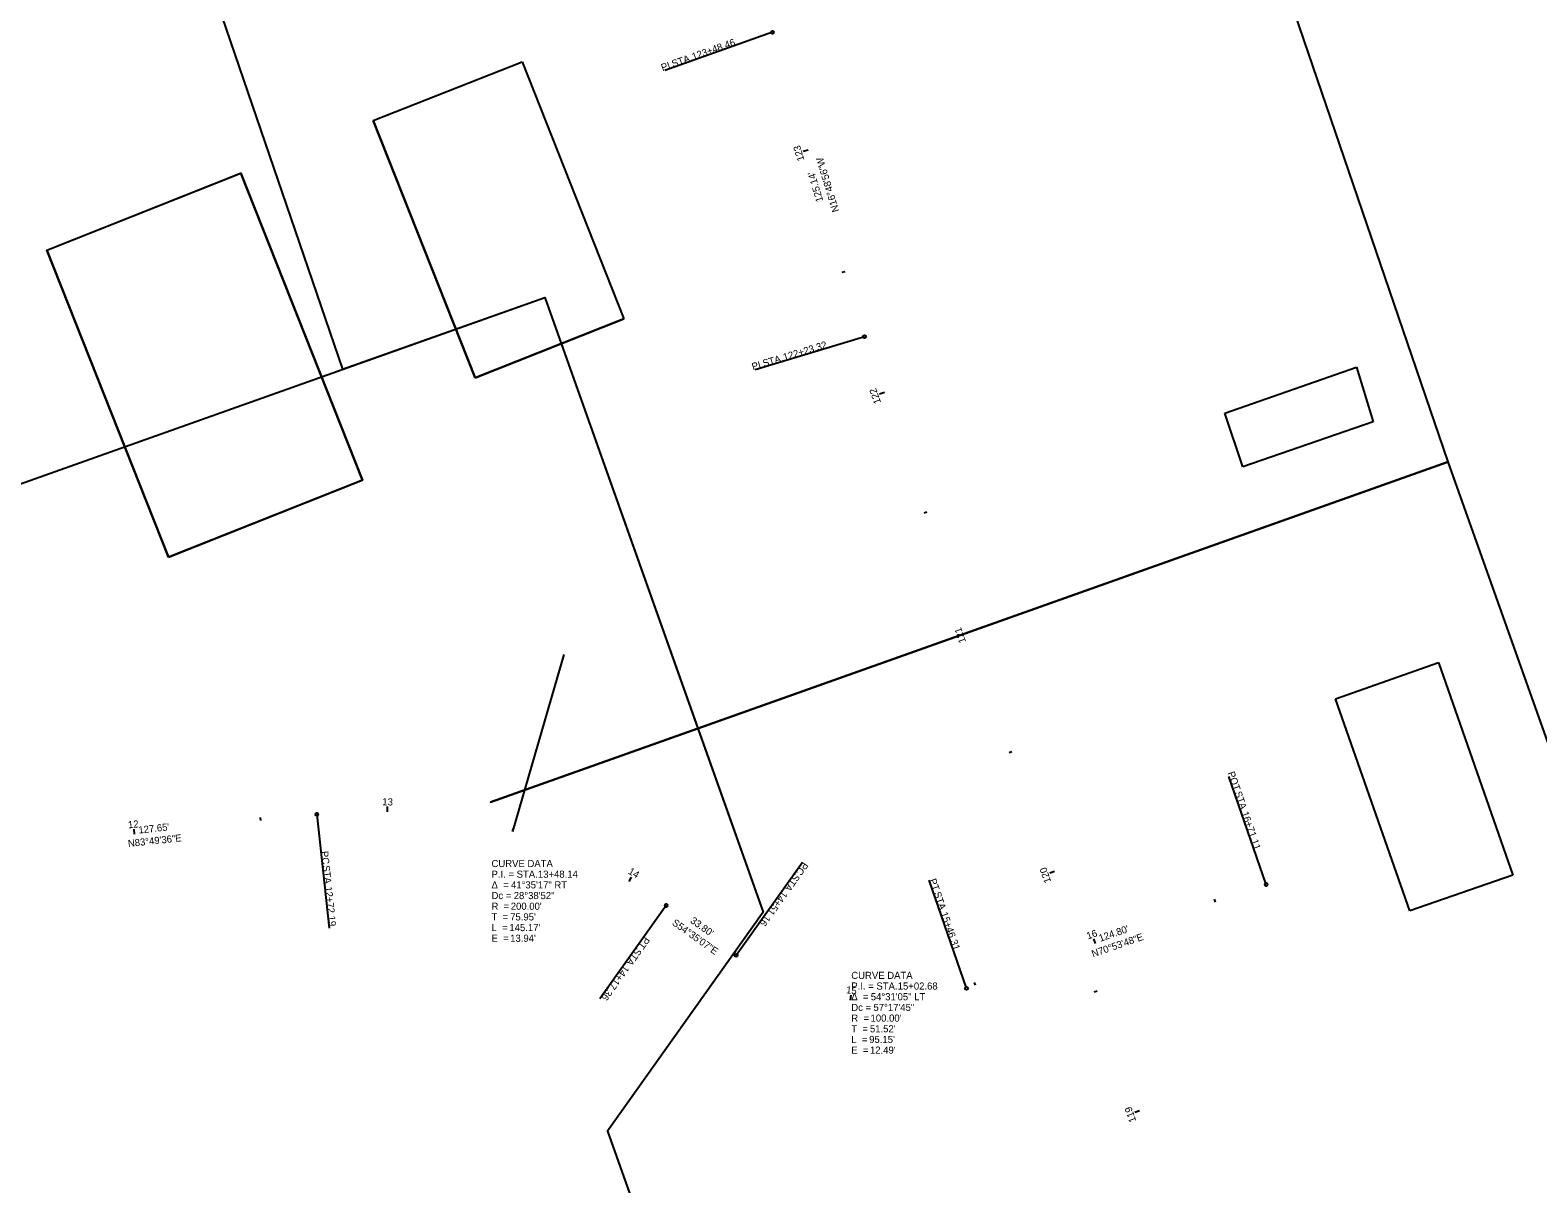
# Model space of a CAD drawing. Extents: x 147805 to 150535, y 565242 to 570329.
# Drawn here: x 149142 to 149735, y 567312 to 567766 of the extents above; entities that cross this region are included whole.
import ezdxf

# ---------------------------------------------------------------- set-up
doc = ezdxf.new("R2010")
doc.units = 0
for name, color, linetype in [('Default', 7, 'Continuous'), ('Level 1', 7, 'Continuous'), ('Level 14', 7, 'Continuous'), ('Level 15', 7, 'Continuous'), ('Level 16', 7, 'Continuous'), ('Level 4', 7, 'Continuous'), ('Level 5', 7, 'Continuous'), ('Level 6', 7, 'Continuous'), ('Level 7', 7, 'Continuous'), ('Level 8', 7, 'Continuous')]:
    doc.layers.add(name, color=color, linetype=linetype)

msp = doc.modelspace()

# ---------------------------------------------------------------- linework, layer by layer
at = {"layer": 'Default'}
msp.add_line((149351.88, 567520.02), (149331.75, 567450.37), dxfattribs=at)
at = {"layer": 'Level 1'}
for points in [[(149344.37, 567660.49), (149404.64, 567490.88), (149699.96, 567595.83), (149538.24, 568068.84), (149161.33, 567934.9), (149264.82, 567632.22)], [(149396.72, 567254.59), (149007.17, 567116.15), (148873.23, 567493.06), (149344.37, 567660.49), (149430.32, 567418.61), (149369.05, 567332.45)], [(149490.48, 566990.75), (149793.3, 567098.36), (149748.25, 567224.88), (149822.42, 567251.24), (149699.96, 567595.83), (149323.05, 567461.89), (149404.64, 567490.88), (149430.32, 567418.61), (149369.05, 567332.45)]]:
    msp.add_lwpolyline(points, close=True, dxfattribs=at)
at = {"layer": 'Level 14'}
for p, q in [((149148.37, 567679.15), (149224.71, 567709.4)), ((149224.71, 567709.4), (149272.58, 567588.57)), ((149148.37, 567679.15), (149196.25, 567558.33)), ((149196.25, 567558.33), (149272.58, 567588.57))]:
    msp.add_line(p, q, dxfattribs=at)
at = {"layer": 'Level 15'}
for p, q in [((149276.86, 567730.06), (149335.43, 567753.27)), ((149335.43, 567753.27), (149375.53, 567652.08)), ((149276.86, 567730.06), (149316.96, 567628.87)), ((149316.96, 567628.87), (149375.53, 567652.08))]:
    msp.add_line(p, q, dxfattribs=at)
at = {"layer": 'Level 16'}
for p, q in [((149276.86, 567730.06), (149335.43, 567753.27)), ((149335.43, 567753.27), (149375.53, 567652.08)), ((149316.96, 567628.87), (149276.86, 567730.06)), ((149375.53, 567652.08), (149316.96, 567628.87)), ((149612.04, 567615.02), (149663.83, 567633.03)), ((149663.83, 567633.03), (149670.41, 567611.59)), ((149619.16, 567593.83), (149612.04, 567615.02)), ((149670.41, 567611.59), (149619.16, 567593.83)), ((149655.57, 567502.59), (149696.15, 567516.86)), ((149696.15, 567516.86), (149725.39, 567433.17)), ((149684.76, 567419.15), (149655.57, 567502.59)), ((149725.39, 567433.17), (149684.76, 567419.15))]:
    msp.add_line(p, q, dxfattribs=at)
msp.add_lwpolyline([(149196.28, 567558.29), (149148.4, 567679.12), (149224.73, 567709.36), (149272.61, 567588.54)], close=True, dxfattribs=at)
at = {"layer": 'Level 5'}
for p, q in [((149434.01, 567764.85), (149391.61, 567749.78)), ((149470.21, 567645.05), (149427.14, 567632.04)), ((149628.28, 567429.49), (149613.55, 567472.01)), ((149254.72, 567457.07), (149259.56, 567412.33)), ((149419.68, 567401.64), (149445.75, 567438.32)), ((149510.35, 567388.65), (149495.63, 567431.17)), ((149392.13, 567421.23), (149366.05, 567384.55))]:
    msp.add_line(p, q, dxfattribs=at)
for centre in [(149434.01, 567764.85), (149470.21, 567645.05), (149254.72, 567457.07), (149628.28, 567429.49), (149392.13, 567421.23), (149419.68, 567401.64), (149510.35, 567388.65)]:
    msp.add_circle(centre, 0.6, dxfattribs=at)
at = {"layer": 'Level 8'}
for p, q in [((149448.03, 567718.46), (149446.12, 567717.88)), ((149462.49, 567670.6), (149461.35, 567670.25)), ((149478.02, 567623.08), (149476.14, 567622.41)), ((149494.76, 567575.97), (149493.63, 567575.57)), ((149511.51, 567528.86), (149509.62, 567528.19)), ((149528.25, 567481.74), (149527.12, 567481.34)), ((149282.49, 567458.13), (149282.56, 567460.13)), ((149182.95, 567449.31), (149182.74, 567451.3)), ((149232.66, 567454.69), (149232.53, 567455.88)), ((149331.75, 567450.37), (149332.09, 567451.52)), ((149544.99, 567434.63), (149543.11, 567433.96)), ((149377.56, 567430.66), (149378.58, 567432.39)), ((149608.33, 567422.58), (149607.94, 567423.71)), ((149418.73, 567402.31), (149419.43, 567403.29)), ((149561.08, 567406.22), (149560.43, 567408.11)), ((149464.69, 567383.98), (149464.95, 567385.96)), ((149513.84, 567389.85), (149513.45, 567390.99)), ((149561.73, 567387.52), (149560.6, 567387.11)), ((149578.48, 567340.4), (149576.59, 567339.73))]:
    msp.add_line(p, q, dxfattribs=at)

# ---------------------------------------------------------------- texts
at = {"layer": 'Level 4'}
for s, rotation, p in [('N16°48\'56"W', 106.81548, (149460.27, 567694.55)), ('N83°49\'36"E', 6.17334, (149180.49, 567444.22)), ('S54°35\'07"E', 324.5853, (149394.21, 567413.86)), ('N70°53\'48"E', 19.10339, (149560.15, 567400.81))]:
    msp.add_text(s, height=2.8, rotation=rotation, dxfattribs=at).set_placement(p)
at = {"layer": 'Level 5'}
for s, rotation, p in [('123+48.46', 19.56357, (149402.84, 567753.82)), ('PI', 19.56357, (149390.74, 567749.51)), (' STA. ', 19.56357, (149393.94, 567750.65)), ('122+23.32', 16.81548, (149438.63, 567635.55)), ('PI', 16.81548, (149426.33, 567631.84)), (' STA. ', 16.81548, (149429.58, 567632.82)), ('POT', 289.10339, (149613.1, 567473.43)), (' STA. ', 289.10339, (149615.46, 567466.62)), ('16+71.11', 289.10339, (149618.55, 567457.69)), ('PC', 276.17334, (149256.34, 567442.51)), (' STA. ', 276.17334, (149256.84, 567437.95)), (' STA. ', 234.5853, (149443.35, 567434.87)), ('PC', 234.5853, (149446.01, 567438.61)), ('12+72.19', 276.17334, (149257.85, 567428.55)), ('14+51.16', 234.5853, (149437.88, 567427.17)), ('PT', 289.10339, (149495.64, 567431.27)), (' STA. ', 289.10339, (149497.08, 567427.1)), ('15+46.31', 289.10339, (149500.17, 567418.17)), ('PT', 234.5853, (149383.65, 567409.22)), (' STA. ', 234.5853, (149381.09, 567405.63)), ('14+17.36', 234.5853, (149375.61, 567397.92))]:
    msp.add_text(s, height=2.8, rotation=rotation, dxfattribs=at).set_placement(p)
at = {"layer": 'Level 6'}
for s, p in [('CURVE DATA', (149323.43, 567436.35)), ('P.I. = STA. ', (149323.43, 567432.15)), ('13+48.14', (149341.69, 567432.15)), ('Δ  = ', (149323.43, 567427.95)), ('41°35\'17" RT', (149331.1, 567427.95)), ('Dc = ', (149323.43, 567423.75)), ('R  = ', (149323.43, 567419.55)), ("200.00'", (149331.01, 567419.55)), ('28°38\'52"', (149332.17, 567423.75)), ('T  = ', (149323.43, 567415.35)), ("75.95'", (149330.77, 567415.35)), ('L  = ', (149323.43, 567411.15)), ('E  = ', (149323.43, 567406.95)), ("145.17'", (149330.47, 567411.15)), ("13.94'", (149330.77, 567406.95)), ('CURVE DATA', (149465.02, 567392.34)), ('Δ  = ', (149465.02, 567383.94)), ('P.I. = STA. ', (149465.02, 567388.14)), ('54°31\'05" LT', (149472.69, 567383.94)), ('15+02.68', (149483.28, 567388.14)), ('Dc = ', (149465.02, 567379.74)), ('57°17\'45"', (149473.75, 567379.74)), ('T  = ', (149465.02, 567371.34)), ('R  = ', (149465.02, 567375.54)), ("51.52'", (149472.35, 567371.34)), ("100.00'", (149472.6, 567375.54)), ('L  = ', (149465.02, 567367.14)), ("95.15'", (149472.06, 567367.14)), ('E  = ', (149465.02, 567362.94)), ("12.49'", (149472.36, 567362.94))]:
    msp.add_text(s, height=2.8, dxfattribs=at).set_placement(p)
at = {"layer": 'Level 7'}
for s, rotation, p in [("125.14'", 106.81548, (149454, 567698.54)), ("127.65'", 6.17334, (149184.63, 567449.53)), ("33.80'", 324.5853, (149401.4, 567414.69)), ("124.80'", 19.10339, (149562.99, 567406.92))]:
    msp.add_text(s, height=2.8, rotation=rotation, dxfattribs=at).set_placement(p)
at = {"layer": 'Level 8'}
for s, rotation, p in [('123', 106.81548, (149446.58, 567714.6)), ('122', 109.56357, (149476.76, 567619.16)), ('121', 109.56357, (149510.21, 567525.05)), ('13', 358.20622, (149280.42, 567460.7)), ('12', 6.17334, (149180.54, 567451.56)), ('14', 329.55833, (149376.97, 567433.91)), ('120', 109.56357, (149543.76, 567430.64)), ('16', 19.10339, (149558.15, 567407.85)), ('15', 352.56877, (149462.85, 567386.74)), ('119', 109.56357, (149577.23, 567336.44))]:
    msp.add_text(s, height=2.8, rotation=rotation, dxfattribs=at).set_placement(p)

doc.saveas('drawing.dxf')
